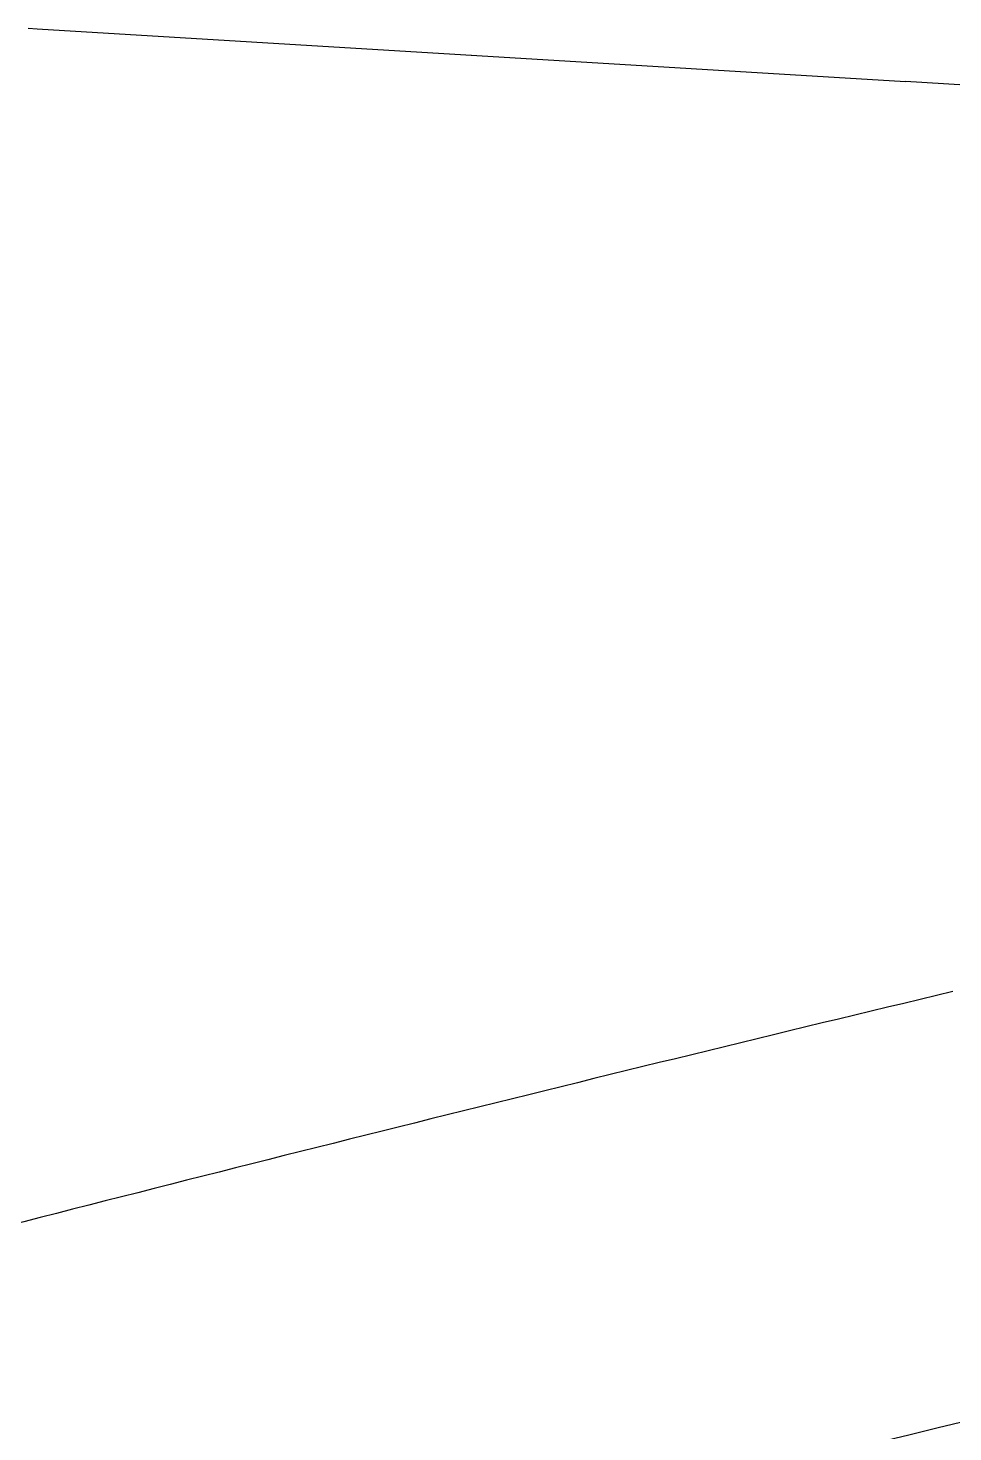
# Model space of a CAD drawing. Header units: millimetres. Extents: x 441156 to 441876, y 4514765 to 4515211.
# Drawn here: x 441445.47 to 441449.04, y 4514833.98 to 4514839.4 of the extents above; entities that cross this region are included whole.
import ezdxf

# ---------------------------------------------------------------- set-up
doc = ezdxf.new("R2010")
doc.units = ezdxf.units.MM
doc.layers.add('01_piscinas', color=254, linetype='Continuous')

msp = doc.modelspace()

# ---------------------------------------------------------------- linework, layer by layer
at = {"layer": '01_piscinas'}
for p, q in [((441445.46735477, 4514839.40042908, 0.00000053), (441445.50240969, 4514839.39794092, 0.00000053)), ((441445.50240969, 4514839.39794092, 0.00000053), (441448.85314733, 4514839.19390053, 0.00000131))]:
    msp.add_line(p, q, dxfattribs=at)
at = {"layer": '01_piscinas', "elevation": 0.00000131}
msp.add_lwpolyline([(441458.28326576, 4514838.61966129), (441450.52860565, 4514839.09187488), (441448.85314733, 4514839.19390053)], dxfattribs=at)
at = {"layer": '01_piscinas', "elevation": 0.00000053}
for points in [[(441466.50933138, 4514836.84526939, 0.0164873178), (441462.64886087, 4514836.51536975, 0.0147570251), (441455.21056826, 4514835.40842934, 0.0064753203), (441449.43394452, 4514834.10548181, 0.0081662383), (441442.20026749, 4514832.24974676, 0.0216544653), (441433.08082065, 4514829.13504235, 0.0203224531), (441424.79708432, 4514825.50445053, 0.0071301443), (441419.23832523, 4514822.6439482, 0.0002218274), (441419.06670399, 4514822.55241672), (441417.77749905, 4514821.85298122), (441416.48861214, 4514821.15371826, 0.0026809456), (441414.4360636, 4514820.00791291), (441407.53444546, 4514816.1888006), (441404.91942541, 4514814.745731), (441397.00515999, 4514810.37833203), (441392.06224178, 4514807.63872531), (441378.89300348, 4514800.33969015), (441378.77896771, 4514800.27586286), (441389.56091333, 4514782.27945409)], [(441466.50734819, 4514836.77006272, 0.0164621357), (441462.65770676, 4514836.44089324, 0.0147546948), (441455.22496032, 4514835.33481359, 0.0064740219), (441449.45139266, 4514834.03253962, 0.0081654849), (441442.22075273, 4514832.17759532, 0.021652917), (441433.10811131, 4514829.06518378, 0.0203218385), (441424.83020235, 4514825.4371581, 0.0071298324), (441419.27359003, 4514822.5777561, 0.0002215412), (441419.1022488, 4514822.48637409), (441417.8132644, 4514821.78705824), (441416.52459804, 4514821.08791493, 0.002681048), (441414.47267497, 4514819.94245511), (441407.57072041, 4514816.12315664), (441404.95566199, 4514814.68006586), (441397.04145716, 4514810.31270033), (441392.09859948, 4514807.57312716), (441378.92949796, 4514800.27416781), (441378.88300432, 4514800.24814472), (441389.62525036, 4514782.31799947)]]:
    msp.add_lwpolyline(points, format="xyb", dxfattribs=at)
at = {"layer": '01_piscinas'}
msp.add_arc((441502.62304402, 4514611.74085918, 0.00000053), 230.26204831, 103.457180672, 104.4892978359, dxfattribs=at)

doc.saveas('drawing.dxf')
